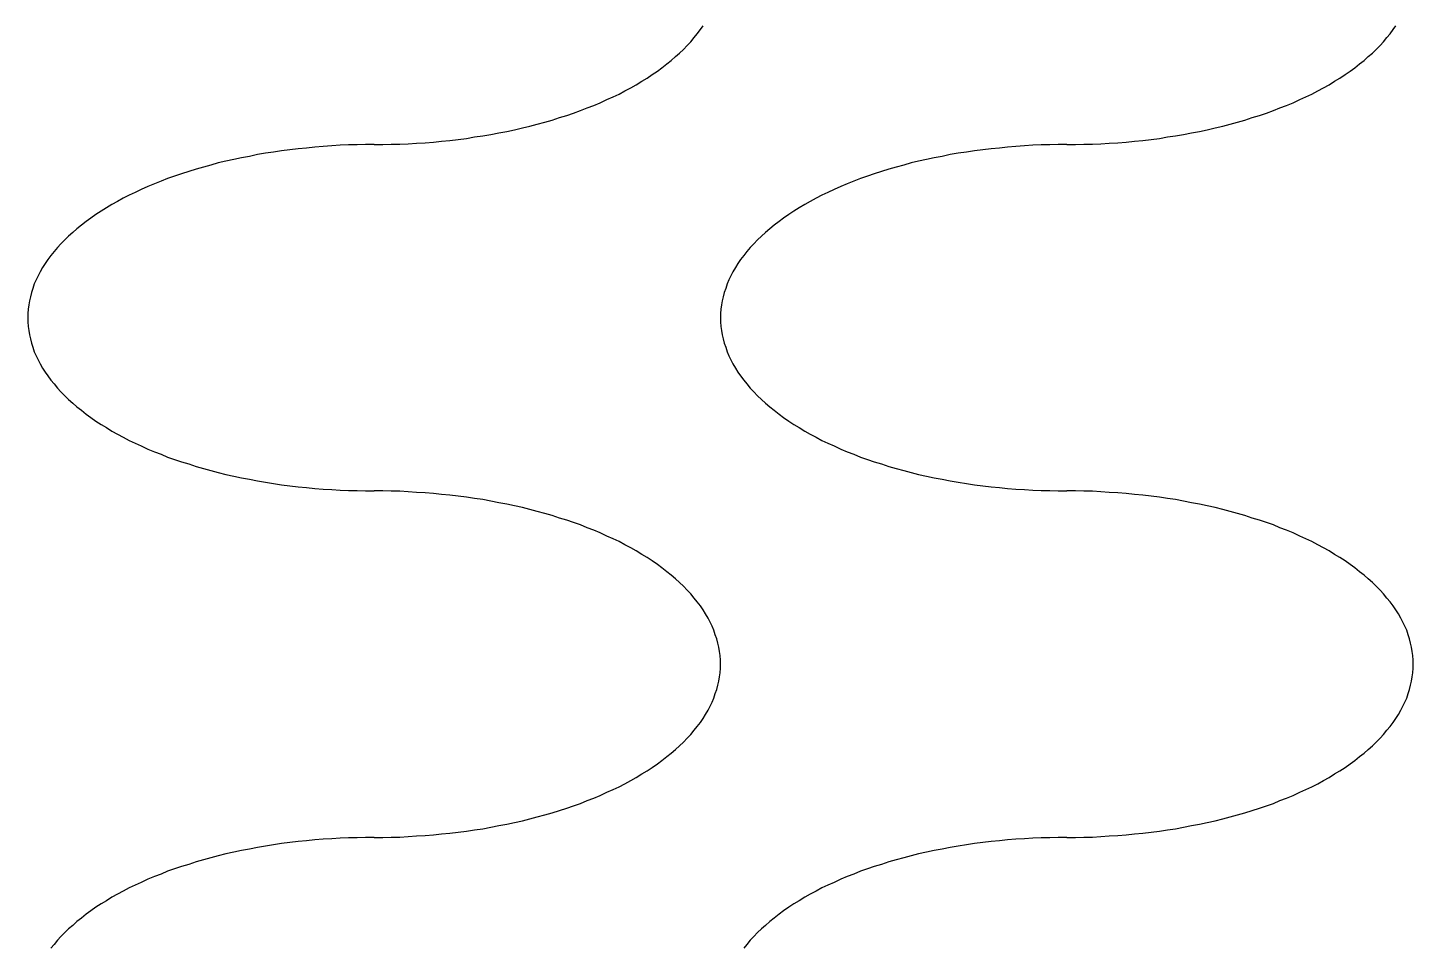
# Model space of a CAD drawing. Extents: x 0 to 40, y 0 to 70.
# Drawn here: x 29.6 to 30, y 56.5685 to 56.8337 of the extents above; entities that cross this region are included whole.
import ezdxf

# ---------------------------------------------------------------- set-up
doc = ezdxf.new("R2010")
doc.units = 0
doc.layers.add('AL_FOIL', color=2, linetype='CONTINUOUS')

msp = doc.modelspace()

# ---------------------------------------------------------------- linework, layer by layer
at = {"layer": 'AL_FOIL'}
for p, q in [((29.7924, 56.8309), (29.7933, 56.832)), ((29.7933, 56.832), (29.7942, 56.8332)), ((29.7942, 56.8332), (29.795, 56.8343)), ((29.9924, 56.8309), (29.9933, 56.832)), ((29.9933, 56.832), (29.9942, 56.8332)), ((29.9942, 56.8332), (29.995, 56.8343)), ((29.7893, 56.8275), (29.7904, 56.8286)), ((29.7904, 56.8286), (29.7914, 56.8297)), ((29.7914, 56.8297), (29.7924, 56.8309)), ((29.9893, 56.8275), (29.9904, 56.8286)), ((29.9904, 56.8286), (29.9914, 56.8297)), ((29.9914, 56.8297), (29.9924, 56.8309)), ((29.7845, 56.8233), (29.7858, 56.8243)), ((29.7858, 56.8243), (29.787, 56.8254)), ((29.787, 56.8254), (29.7882, 56.8264)), ((29.7882, 56.8264), (29.7893, 56.8275)), ((29.9845, 56.8233), (29.9858, 56.8243)), ((29.9858, 56.8243), (29.987, 56.8254)), ((29.987, 56.8254), (29.9882, 56.8264)), ((29.9882, 56.8264), (29.9893, 56.8275)), ((29.7788, 56.8192), (29.7803, 56.8202)), ((29.7803, 56.8202), (29.7818, 56.8212)), ((29.7818, 56.8212), (29.7831, 56.8222)), ((29.7831, 56.8222), (29.7845, 56.8233)), ((29.9788, 56.8192), (29.9803, 56.8202)), ((29.9803, 56.8202), (29.9818, 56.8212)), ((29.9818, 56.8212), (29.9831, 56.8222)), ((29.9831, 56.8222), (29.9845, 56.8233)), ((29.7724, 56.8155), (29.7741, 56.8164)), ((29.7741, 56.8164), (29.7757, 56.8173)), ((29.7757, 56.8173), (29.7773, 56.8183)), ((29.7773, 56.8183), (29.7788, 56.8192)), ((29.9724, 56.8155), (29.9741, 56.8164)), ((29.9741, 56.8164), (29.9757, 56.8173)), ((29.9757, 56.8173), (29.9773, 56.8183)), ((29.9773, 56.8183), (29.9788, 56.8192)), ((29.7634, 56.8113), (29.7653, 56.8121)), ((29.7653, 56.8121), (29.7672, 56.813)), ((29.7672, 56.813), (29.769, 56.8138)), ((29.769, 56.8138), (29.7707, 56.8146)), ((29.7707, 56.8146), (29.7724, 56.8155)), ((29.9634, 56.8113), (29.9653, 56.8121)), ((29.9653, 56.8121), (29.9672, 56.813)), ((29.9672, 56.813), (29.969, 56.8138)), ((29.969, 56.8138), (29.9707, 56.8146)), ((29.9707, 56.8146), (29.9724, 56.8155)), ((29.7535, 56.8078), (29.7556, 56.8084)), ((29.7556, 56.8084), (29.7576, 56.8091)), ((29.7576, 56.8091), (29.7596, 56.8098)), ((29.7596, 56.8098), (29.7615, 56.8106)), ((29.7615, 56.8106), (29.7634, 56.8113)), ((29.9535, 56.8078), (29.9556, 56.8084)), ((29.9556, 56.8084), (29.9576, 56.8091)), ((29.9576, 56.8091), (29.9596, 56.8098)), ((29.9596, 56.8098), (29.9615, 56.8106)), ((29.9615, 56.8106), (29.9634, 56.8113)), ((29.7383, 56.8038), (29.7405, 56.8043)), ((29.7405, 56.8043), (29.7428, 56.8048)), ((29.7428, 56.8048), (29.745, 56.8053)), ((29.745, 56.8053), (29.7471, 56.8059)), ((29.7471, 56.8059), (29.7493, 56.8065)), ((29.7493, 56.8065), (29.7514, 56.8071)), ((29.7514, 56.8071), (29.7535, 56.8078)), ((29.9383, 56.8038), (29.9405, 56.8043)), ((29.9405, 56.8043), (29.9428, 56.8048)), ((29.9428, 56.8048), (29.945, 56.8053)), ((29.945, 56.8053), (29.9471, 56.8059)), ((29.9471, 56.8059), (29.9493, 56.8065)), ((29.9493, 56.8065), (29.9514, 56.8071)), ((29.9514, 56.8071), (29.9535, 56.8078)), ((29.6975, 56.8), (29.6951, 56.7999)), ((29.7, 56.8), (29.6975, 56.8)), ((29.7, 56.8), (29.7025, 56.8)), ((29.7025, 56.8), (29.7049, 56.8001)), ((29.7049, 56.8001), (29.7074, 56.8001)), ((29.7074, 56.8001), (29.7098, 56.8002)), ((29.7098, 56.8002), (29.7122, 56.8004)), ((29.7122, 56.8004), (29.7147, 56.8005)), ((29.7147, 56.8005), (29.7171, 56.8007)), ((29.7171, 56.8007), (29.7195, 56.801)), ((29.7195, 56.801), (29.7219, 56.8012)), ((29.7219, 56.8012), (29.7243, 56.8015)), ((29.7243, 56.8015), (29.7267, 56.8018)), ((29.7267, 56.8018), (29.729, 56.8022)), ((29.729, 56.8022), (29.7314, 56.8025)), ((29.7314, 56.8025), (29.7337, 56.8029)), ((29.7337, 56.8029), (29.736, 56.8034)), ((29.736, 56.8034), (29.7383, 56.8038)), ((29.8975, 56.8), (29.8951, 56.7999)), ((29.9, 56.8), (29.8975, 56.8)), ((29.9, 56.8), (29.9025, 56.8)), ((29.9025, 56.8), (29.9049, 56.8001)), ((29.9049, 56.8001), (29.9074, 56.8001)), ((29.9074, 56.8001), (29.9098, 56.8002)), ((29.9098, 56.8002), (29.9122, 56.8004)), ((29.9122, 56.8004), (29.9147, 56.8005)), ((29.9147, 56.8005), (29.9171, 56.8007)), ((29.9171, 56.8007), (29.9195, 56.801)), ((29.9195, 56.801), (29.9219, 56.8012)), ((29.9219, 56.8012), (29.9243, 56.8015)), ((29.9243, 56.8015), (29.9267, 56.8018)), ((29.9267, 56.8018), (29.929, 56.8022)), ((29.929, 56.8022), (29.9314, 56.8025)), ((29.9314, 56.8025), (29.9337, 56.8029)), ((29.9337, 56.8029), (29.936, 56.8034)), ((29.936, 56.8034), (29.9383, 56.8038)), ((29.6617, 56.7962), (29.6595, 56.7957)), ((29.664, 56.7966), (29.6617, 56.7962)), ((29.6663, 56.7971), (29.664, 56.7966)), ((29.6686, 56.7975), (29.6663, 56.7971)), ((29.671, 56.7978), (29.6686, 56.7975)), ((29.6733, 56.7982), (29.671, 56.7978)), ((29.6757, 56.7985), (29.6733, 56.7982)), ((29.6781, 56.7988), (29.6757, 56.7985)), ((29.6805, 56.799), (29.6781, 56.7988)), ((29.6829, 56.7993), (29.6805, 56.799)), ((29.6853, 56.7995), (29.6829, 56.7993)), ((29.6878, 56.7996), (29.6853, 56.7995)), ((29.6902, 56.7998), (29.6878, 56.7996)), ((29.6926, 56.7999), (29.6902, 56.7998)), ((29.6951, 56.7999), (29.6926, 56.7999)), ((29.8617, 56.7962), (29.8595, 56.7957)), ((29.864, 56.7966), (29.8617, 56.7962)), ((29.8663, 56.7971), (29.864, 56.7966)), ((29.8686, 56.7975), (29.8663, 56.7971)), ((29.871, 56.7978), (29.8686, 56.7975)), ((29.8733, 56.7982), (29.871, 56.7978)), ((29.8757, 56.7985), (29.8733, 56.7982)), ((29.8781, 56.7988), (29.8757, 56.7985)), ((29.8805, 56.799), (29.8781, 56.7988)), ((29.8829, 56.7993), (29.8805, 56.799)), ((29.8853, 56.7995), (29.8829, 56.7993)), ((29.8878, 56.7996), (29.8853, 56.7995)), ((29.8902, 56.7998), (29.8878, 56.7996)), ((29.8926, 56.7999), (29.8902, 56.7998)), ((29.8951, 56.7999), (29.8926, 56.7999)), ((29.6465, 56.7922), (29.6444, 56.7916)), ((29.6486, 56.7929), (29.6465, 56.7922)), ((29.6507, 56.7935), (29.6486, 56.7929)), ((29.6529, 56.7941), (29.6507, 56.7935)), ((29.655, 56.7947), (29.6529, 56.7941)), ((29.6572, 56.7952), (29.655, 56.7947)), ((29.6595, 56.7957), (29.6572, 56.7952)), ((29.8465, 56.7922), (29.8444, 56.7916)), ((29.8486, 56.7929), (29.8465, 56.7922)), ((29.8507, 56.7935), (29.8486, 56.7929)), ((29.8529, 56.7941), (29.8507, 56.7935)), ((29.855, 56.7947), (29.8529, 56.7941)), ((29.8572, 56.7952), (29.855, 56.7947)), ((29.8595, 56.7957), (29.8572, 56.7952)), ((29.6366, 56.7887), (29.6347, 56.7879)), ((29.6385, 56.7894), (29.6366, 56.7887)), ((29.6404, 56.7902), (29.6385, 56.7894)), ((29.6424, 56.7909), (29.6404, 56.7902)), ((29.6444, 56.7916), (29.6424, 56.7909)), ((29.8366, 56.7887), (29.8347, 56.7879)), ((29.8385, 56.7894), (29.8366, 56.7887)), ((29.8404, 56.7902), (29.8385, 56.7894)), ((29.8424, 56.7909), (29.8404, 56.7902)), ((29.8444, 56.7916), (29.8424, 56.7909)), ((29.6276, 56.7845), (29.6259, 56.7836)), ((29.6293, 56.7854), (29.6276, 56.7845)), ((29.631, 56.7862), (29.6293, 56.7854)), ((29.6328, 56.787), (29.631, 56.7862)), ((29.6347, 56.7879), (29.6328, 56.787)), ((29.8276, 56.7845), (29.8259, 56.7836)), ((29.8293, 56.7854), (29.8276, 56.7845)), ((29.831, 56.7862), (29.8293, 56.7854)), ((29.8328, 56.787), (29.831, 56.7862)), ((29.8347, 56.7879), (29.8328, 56.787)), ((29.6212, 56.7808), (29.6197, 56.7798)), ((29.6227, 56.7817), (29.6212, 56.7808)), ((29.6243, 56.7827), (29.6227, 56.7817)), ((29.6259, 56.7836), (29.6243, 56.7827)), ((29.8212, 56.7808), (29.8197, 56.7798)), ((29.8227, 56.7817), (29.8212, 56.7808)), ((29.8243, 56.7827), (29.8227, 56.7817)), ((29.8259, 56.7836), (29.8243, 56.7827)), ((29.6155, 56.7767), (29.6142, 56.7757)), ((29.6169, 56.7778), (29.6155, 56.7767)), ((29.6182, 56.7788), (29.6169, 56.7778)), ((29.6197, 56.7798), (29.6182, 56.7788)), ((29.8155, 56.7767), (29.8142, 56.7757)), ((29.8169, 56.7778), (29.8155, 56.7767)), ((29.8182, 56.7788), (29.8169, 56.7778)), ((29.8197, 56.7798), (29.8182, 56.7788)), ((29.6107, 56.7725), (29.6096, 56.7714)), ((29.6118, 56.7736), (29.6107, 56.7725)), ((29.613, 56.7746), (29.6118, 56.7736)), ((29.6142, 56.7757), (29.613, 56.7746)), ((29.8107, 56.7725), (29.8096, 56.7714)), ((29.8118, 56.7736), (29.8107, 56.7725)), ((29.813, 56.7746), (29.8118, 56.7736)), ((29.8142, 56.7757), (29.813, 56.7746)), ((29.6067, 56.768), (29.6058, 56.7668)), ((29.6076, 56.7691), (29.6067, 56.768)), ((29.6086, 56.7703), (29.6076, 56.7691)), ((29.6096, 56.7714), (29.6086, 56.7703)), ((29.8067, 56.768), (29.8058, 56.7668)), ((29.8076, 56.7691), (29.8067, 56.768)), ((29.8086, 56.7703), (29.8076, 56.7691)), ((29.8096, 56.7714), (29.8086, 56.7703)), ((29.6043, 56.7645), (29.6036, 56.7633)), ((29.605, 56.7657), (29.6043, 56.7645)), ((29.6058, 56.7668), (29.605, 56.7657)), ((29.8043, 56.7645), (29.8036, 56.7633)), ((29.805, 56.7657), (29.8043, 56.7645)), ((29.8058, 56.7668), (29.805, 56.7657)), ((29.6024, 56.761), (29.6019, 56.7598)), ((29.603, 56.7621), (29.6024, 56.761)), ((29.6036, 56.7633), (29.603, 56.7621)), ((29.8024, 56.761), (29.8019, 56.7598)), ((29.803, 56.7621), (29.8024, 56.761)), ((29.8036, 56.7633), (29.803, 56.7621)), ((29.6008, 56.7561), (29.6005, 56.7549)), ((29.6011, 56.7573), (29.6008, 56.7561)), ((29.6015, 56.7585), (29.6011, 56.7573)), ((29.6019, 56.7598), (29.6015, 56.7585)), ((29.8008, 56.7561), (29.8005, 56.7549)), ((29.8011, 56.7573), (29.8008, 56.7561)), ((29.8015, 56.7585), (29.8011, 56.7573)), ((29.8019, 56.7598), (29.8015, 56.7585)), ((29.6001, 56.7525), (29.6, 56.7512)), ((29.6003, 56.7537), (29.6001, 56.7525)), ((29.6005, 56.7549), (29.6003, 56.7537)), ((29.8001, 56.7525), (29.8, 56.7512)), ((29.8003, 56.7537), (29.8001, 56.7525)), ((29.8005, 56.7549), (29.8003, 56.7537)), ((29.6, 56.7512), (29.6, 56.75)), ((29.6, 56.75), (29.6, 56.7488)), ((29.6, 56.7488), (29.6001, 56.7475)), ((29.8, 56.7512), (29.8, 56.75)), ((29.8, 56.75), (29.8, 56.7488)), ((29.8, 56.7488), (29.8001, 56.7475)), ((29.6001, 56.7475), (29.6003, 56.7463)), ((29.6003, 56.7463), (29.6005, 56.7451)), ((29.6005, 56.7451), (29.6008, 56.7439)), ((29.8001, 56.7475), (29.8003, 56.7463)), ((29.8003, 56.7463), (29.8005, 56.7451)), ((29.8005, 56.7451), (29.8008, 56.7439)), ((29.6008, 56.7439), (29.6011, 56.7427)), ((29.6011, 56.7427), (29.6015, 56.7415)), ((29.6015, 56.7415), (29.6019, 56.7402)), ((29.6019, 56.7402), (29.6024, 56.739)), ((29.8008, 56.7439), (29.8011, 56.7427)), ((29.8011, 56.7427), (29.8015, 56.7415)), ((29.8015, 56.7415), (29.8019, 56.7402)), ((29.8019, 56.7402), (29.8024, 56.739)), ((29.6024, 56.739), (29.603, 56.7379)), ((29.603, 56.7379), (29.6036, 56.7367)), ((29.6036, 56.7367), (29.6043, 56.7355)), ((29.8024, 56.739), (29.803, 56.7379)), ((29.803, 56.7379), (29.8036, 56.7367)), ((29.8036, 56.7367), (29.8043, 56.7355)), ((29.6043, 56.7355), (29.605, 56.7343)), ((29.605, 56.7343), (29.6058, 56.7332)), ((29.6058, 56.7332), (29.6067, 56.732)), ((29.6067, 56.732), (29.6076, 56.7309)), ((29.8043, 56.7355), (29.805, 56.7343)), ((29.805, 56.7343), (29.8058, 56.7332)), ((29.8058, 56.7332), (29.8067, 56.732)), ((29.8067, 56.732), (29.8076, 56.7309)), ((29.6076, 56.7309), (29.6086, 56.7297)), ((29.6086, 56.7297), (29.6096, 56.7286)), ((29.6096, 56.7286), (29.6107, 56.7275)), ((29.8076, 56.7309), (29.8086, 56.7297)), ((29.8086, 56.7297), (29.8096, 56.7286)), ((29.8096, 56.7286), (29.8107, 56.7275)), ((29.6107, 56.7275), (29.6118, 56.7264)), ((29.6118, 56.7264), (29.613, 56.7254)), ((29.613, 56.7254), (29.6142, 56.7243)), ((29.6142, 56.7243), (29.6155, 56.7233)), ((29.8107, 56.7275), (29.8118, 56.7264)), ((29.8118, 56.7264), (29.813, 56.7254)), ((29.813, 56.7254), (29.8142, 56.7243)), ((29.8142, 56.7243), (29.8155, 56.7233)), ((29.6155, 56.7233), (29.6169, 56.7222)), ((29.6169, 56.7222), (29.6182, 56.7212)), ((29.6182, 56.7212), (29.6197, 56.7202)), ((29.6197, 56.7202), (29.6212, 56.7192)), ((29.8155, 56.7233), (29.8169, 56.7222)), ((29.8169, 56.7222), (29.8182, 56.7212)), ((29.8182, 56.7212), (29.8197, 56.7202)), ((29.8197, 56.7202), (29.8212, 56.7192)), ((29.6212, 56.7192), (29.6227, 56.7183)), ((29.6227, 56.7183), (29.6243, 56.7173)), ((29.6243, 56.7173), (29.6259, 56.7164)), ((29.6259, 56.7164), (29.6276, 56.7155)), ((29.8212, 56.7192), (29.8227, 56.7183)), ((29.8227, 56.7183), (29.8243, 56.7173)), ((29.8243, 56.7173), (29.8259, 56.7164)), ((29.8259, 56.7164), (29.8276, 56.7155)), ((29.6276, 56.7155), (29.6293, 56.7146)), ((29.6293, 56.7146), (29.631, 56.7138)), ((29.631, 56.7138), (29.6328, 56.713)), ((29.6328, 56.713), (29.6347, 56.7121)), ((29.6347, 56.7121), (29.6366, 56.7113)), ((29.8276, 56.7155), (29.8293, 56.7146)), ((29.8293, 56.7146), (29.831, 56.7138)), ((29.831, 56.7138), (29.8328, 56.713)), ((29.8328, 56.713), (29.8347, 56.7121)), ((29.8347, 56.7121), (29.8366, 56.7113)), ((29.6366, 56.7113), (29.6385, 56.7106)), ((29.6385, 56.7106), (29.6404, 56.7098)), ((29.6404, 56.7098), (29.6424, 56.7091)), ((29.6424, 56.7091), (29.6444, 56.7084)), ((29.6444, 56.7084), (29.6465, 56.7078)), ((29.8366, 56.7113), (29.8385, 56.7106)), ((29.8385, 56.7106), (29.8404, 56.7098)), ((29.8404, 56.7098), (29.8424, 56.7091)), ((29.8424, 56.7091), (29.8444, 56.7084)), ((29.8444, 56.7084), (29.8465, 56.7078)), ((29.6465, 56.7078), (29.6486, 56.7071)), ((29.6486, 56.7071), (29.6507, 56.7065)), ((29.6507, 56.7065), (29.6529, 56.7059)), ((29.6529, 56.7059), (29.655, 56.7053)), ((29.655, 56.7053), (29.6572, 56.7048)), ((29.6572, 56.7048), (29.6595, 56.7043)), ((29.6595, 56.7043), (29.6617, 56.7038)), ((29.8465, 56.7078), (29.8486, 56.7071)), ((29.8486, 56.7071), (29.8507, 56.7065)), ((29.8507, 56.7065), (29.8529, 56.7059)), ((29.8529, 56.7059), (29.855, 56.7053)), ((29.855, 56.7053), (29.8572, 56.7048)), ((29.8572, 56.7048), (29.8595, 56.7043)), ((29.8595, 56.7043), (29.8617, 56.7038)), ((29.6617, 56.7038), (29.664, 56.7034)), ((29.664, 56.7034), (29.6663, 56.7029)), ((29.6663, 56.7029), (29.6686, 56.7025)), ((29.6686, 56.7025), (29.671, 56.7022)), ((29.671, 56.7022), (29.6733, 56.7018)), ((29.6733, 56.7018), (29.6757, 56.7015)), ((29.6757, 56.7015), (29.6781, 56.7012)), ((29.6781, 56.7012), (29.6805, 56.701)), ((29.6805, 56.701), (29.6829, 56.7007)), ((29.6829, 56.7007), (29.6853, 56.7005)), ((29.6853, 56.7005), (29.6878, 56.7004)), ((29.6878, 56.7004), (29.6902, 56.7002)), ((29.6902, 56.7002), (29.6926, 56.7001)), ((29.6926, 56.7001), (29.6951, 56.7001)), ((29.6951, 56.7001), (29.6975, 56.7)), ((29.6975, 56.7), (29.7, 56.7)), ((29.7025, 56.7), (29.7, 56.7)), ((29.7049, 56.6999), (29.7025, 56.7)), ((29.8617, 56.7038), (29.864, 56.7034)), ((29.864, 56.7034), (29.8663, 56.7029)), ((29.8663, 56.7029), (29.8686, 56.7025)), ((29.8686, 56.7025), (29.871, 56.7022)), ((29.871, 56.7022), (29.8733, 56.7018)), ((29.8733, 56.7018), (29.8757, 56.7015)), ((29.8757, 56.7015), (29.8781, 56.7012)), ((29.8781, 56.7012), (29.8805, 56.701)), ((29.8805, 56.701), (29.8829, 56.7007)), ((29.8829, 56.7007), (29.8853, 56.7005)), ((29.8853, 56.7005), (29.8878, 56.7004)), ((29.8878, 56.7004), (29.8902, 56.7002)), ((29.8902, 56.7002), (29.8926, 56.7001)), ((29.8926, 56.7001), (29.8951, 56.7001)), ((29.8951, 56.7001), (29.8975, 56.7)), ((29.8975, 56.7), (29.9, 56.7)), ((29.9025, 56.7), (29.9, 56.7)), ((29.9049, 56.6999), (29.9025, 56.7)), ((29.7074, 56.6999), (29.7049, 56.6999)), ((29.7098, 56.6998), (29.7074, 56.6999)), ((29.7122, 56.6996), (29.7098, 56.6998)), ((29.7147, 56.6995), (29.7122, 56.6996)), ((29.7171, 56.6993), (29.7147, 56.6995)), ((29.7195, 56.699), (29.7171, 56.6993)), ((29.7219, 56.6988), (29.7195, 56.699)), ((29.7243, 56.6985), (29.7219, 56.6988)), ((29.7267, 56.6982), (29.7243, 56.6985)), ((29.729, 56.6978), (29.7267, 56.6982)), ((29.7314, 56.6975), (29.729, 56.6978)), ((29.7337, 56.6971), (29.7314, 56.6975)), ((29.736, 56.6966), (29.7337, 56.6971)), ((29.7383, 56.6962), (29.736, 56.6966)), ((29.7405, 56.6957), (29.7383, 56.6962)), ((29.9074, 56.6999), (29.9049, 56.6999)), ((29.9098, 56.6998), (29.9074, 56.6999)), ((29.9122, 56.6996), (29.9098, 56.6998)), ((29.9147, 56.6995), (29.9122, 56.6996)), ((29.9171, 56.6993), (29.9147, 56.6995)), ((29.9195, 56.699), (29.9171, 56.6993)), ((29.9219, 56.6988), (29.9195, 56.699)), ((29.9243, 56.6985), (29.9219, 56.6988)), ((29.9267, 56.6982), (29.9243, 56.6985)), ((29.929, 56.6978), (29.9267, 56.6982)), ((29.9314, 56.6975), (29.929, 56.6978)), ((29.9337, 56.6971), (29.9314, 56.6975)), ((29.936, 56.6966), (29.9337, 56.6971)), ((29.9383, 56.6962), (29.936, 56.6966)), ((29.9405, 56.6957), (29.9383, 56.6962)), ((29.7428, 56.6952), (29.7405, 56.6957)), ((29.745, 56.6947), (29.7428, 56.6952)), ((29.7471, 56.6941), (29.745, 56.6947)), ((29.7493, 56.6935), (29.7471, 56.6941)), ((29.7514, 56.6929), (29.7493, 56.6935)), ((29.7535, 56.6922), (29.7514, 56.6929)), ((29.7556, 56.6916), (29.7535, 56.6922)), ((29.9428, 56.6952), (29.9405, 56.6957)), ((29.945, 56.6947), (29.9428, 56.6952)), ((29.9471, 56.6941), (29.945, 56.6947)), ((29.9493, 56.6935), (29.9471, 56.6941)), ((29.9514, 56.6929), (29.9493, 56.6935)), ((29.9535, 56.6922), (29.9514, 56.6929)), ((29.9556, 56.6916), (29.9535, 56.6922)), ((29.7576, 56.6909), (29.7556, 56.6916)), ((29.7596, 56.6902), (29.7576, 56.6909)), ((29.7615, 56.6894), (29.7596, 56.6902)), ((29.7634, 56.6887), (29.7615, 56.6894)), ((29.7653, 56.6879), (29.7634, 56.6887)), ((29.9576, 56.6909), (29.9556, 56.6916)), ((29.9596, 56.6902), (29.9576, 56.6909)), ((29.9615, 56.6894), (29.9596, 56.6902)), ((29.9634, 56.6887), (29.9615, 56.6894)), ((29.9653, 56.6879), (29.9634, 56.6887)), ((29.7672, 56.687), (29.7653, 56.6879)), ((29.769, 56.6862), (29.7672, 56.687)), ((29.7707, 56.6854), (29.769, 56.6862)), ((29.7724, 56.6845), (29.7707, 56.6854)), ((29.7741, 56.6836), (29.7724, 56.6845)), ((29.9672, 56.687), (29.9653, 56.6879)), ((29.969, 56.6862), (29.9672, 56.687)), ((29.9707, 56.6854), (29.969, 56.6862)), ((29.9724, 56.6845), (29.9707, 56.6854)), ((29.9741, 56.6836), (29.9724, 56.6845)), ((29.7757, 56.6827), (29.7741, 56.6836)), ((29.7773, 56.6817), (29.7757, 56.6827)), ((29.7788, 56.6808), (29.7773, 56.6817)), ((29.7803, 56.6798), (29.7788, 56.6808)), ((29.9757, 56.6827), (29.9741, 56.6836)), ((29.9773, 56.6817), (29.9757, 56.6827)), ((29.9788, 56.6808), (29.9773, 56.6817)), ((29.9803, 56.6798), (29.9788, 56.6808)), ((29.7818, 56.6788), (29.7803, 56.6798)), ((29.7831, 56.6778), (29.7818, 56.6788)), ((29.7845, 56.6767), (29.7831, 56.6778)), ((29.7858, 56.6757), (29.7845, 56.6767)), ((29.9818, 56.6788), (29.9803, 56.6798)), ((29.9831, 56.6778), (29.9818, 56.6788)), ((29.9845, 56.6767), (29.9831, 56.6778)), ((29.9858, 56.6757), (29.9845, 56.6767)), ((29.787, 56.6746), (29.7858, 56.6757)), ((29.7882, 56.6736), (29.787, 56.6746)), ((29.7893, 56.6725), (29.7882, 56.6736)), ((29.7904, 56.6714), (29.7893, 56.6725)), ((29.987, 56.6746), (29.9858, 56.6757)), ((29.9882, 56.6736), (29.987, 56.6746)), ((29.9893, 56.6725), (29.9882, 56.6736)), ((29.9904, 56.6714), (29.9893, 56.6725)), ((29.7914, 56.6703), (29.7904, 56.6714)), ((29.7924, 56.6691), (29.7914, 56.6703)), ((29.7933, 56.668), (29.7924, 56.6691)), ((29.7942, 56.6668), (29.7933, 56.668)), ((29.9914, 56.6703), (29.9904, 56.6714)), ((29.9924, 56.6691), (29.9914, 56.6703)), ((29.9933, 56.668), (29.9924, 56.6691)), ((29.9942, 56.6668), (29.9933, 56.668)), ((29.795, 56.6657), (29.7942, 56.6668)), ((29.7957, 56.6645), (29.795, 56.6657)), ((29.7964, 56.6633), (29.7957, 56.6645)), ((29.995, 56.6657), (29.9942, 56.6668)), ((29.9957, 56.6645), (29.995, 56.6657)), ((29.9964, 56.6633), (29.9957, 56.6645)), ((29.797, 56.6621), (29.7964, 56.6633)), ((29.7976, 56.661), (29.797, 56.6621)), ((29.7981, 56.6598), (29.7976, 56.661)), ((29.997, 56.6621), (29.9964, 56.6633)), ((29.9976, 56.661), (29.997, 56.6621)), ((29.9981, 56.6598), (29.9976, 56.661)), ((29.7985, 56.6585), (29.7981, 56.6598)), ((29.7989, 56.6573), (29.7985, 56.6585)), ((29.7992, 56.6561), (29.7989, 56.6573)), ((29.7995, 56.6549), (29.7992, 56.6561)), ((29.9985, 56.6585), (29.9981, 56.6598)), ((29.9989, 56.6573), (29.9985, 56.6585)), ((29.9992, 56.6561), (29.9989, 56.6573)), ((29.9995, 56.6549), (29.9992, 56.6561)), ((29.7997, 56.6537), (29.7995, 56.6549)), ((29.7999, 56.6525), (29.7997, 56.6537)), ((29.8, 56.6512), (29.7999, 56.6525)), ((29.9997, 56.6537), (29.9995, 56.6549)), ((29.9999, 56.6525), (29.9997, 56.6537)), ((30, 56.6512), (29.9999, 56.6525)), ((29.7999, 56.6475), (29.8, 56.6488)), ((29.8, 56.65), (29.8, 56.6512)), ((29.8, 56.6488), (29.8, 56.65)), ((29.9999, 56.6475), (30, 56.6488)), ((30, 56.65), (30, 56.6512)), ((30, 56.6488), (30, 56.65)), ((29.7992, 56.6439), (29.7995, 56.6451)), ((29.7995, 56.6451), (29.7997, 56.6463)), ((29.7997, 56.6463), (29.7999, 56.6475)), ((29.9992, 56.6439), (29.9995, 56.6451)), ((29.9995, 56.6451), (29.9997, 56.6463)), ((29.9997, 56.6463), (29.9999, 56.6475)), ((29.7976, 56.639), (29.7981, 56.6402)), ((29.7981, 56.6402), (29.7985, 56.6415)), ((29.7985, 56.6415), (29.7989, 56.6427)), ((29.7989, 56.6427), (29.7992, 56.6439)), ((29.9976, 56.639), (29.9981, 56.6402)), ((29.9981, 56.6402), (29.9985, 56.6415)), ((29.9985, 56.6415), (29.9989, 56.6427)), ((29.9989, 56.6427), (29.9992, 56.6439)), ((29.7957, 56.6355), (29.7964, 56.6367)), ((29.7964, 56.6367), (29.797, 56.6379)), ((29.797, 56.6379), (29.7976, 56.639)), ((29.9957, 56.6355), (29.9964, 56.6367)), ((29.9964, 56.6367), (29.997, 56.6379)), ((29.997, 56.6379), (29.9976, 56.639)), ((29.7924, 56.6309), (29.7933, 56.632)), ((29.7933, 56.632), (29.7942, 56.6332)), ((29.7942, 56.6332), (29.795, 56.6343)), ((29.795, 56.6343), (29.7957, 56.6355)), ((29.9924, 56.6309), (29.9933, 56.632)), ((29.9933, 56.632), (29.9942, 56.6332)), ((29.9942, 56.6332), (29.995, 56.6343)), ((29.995, 56.6343), (29.9957, 56.6355)), ((29.7893, 56.6275), (29.7904, 56.6286)), ((29.7904, 56.6286), (29.7914, 56.6297)), ((29.7914, 56.6297), (29.7924, 56.6309)), ((29.9893, 56.6275), (29.9904, 56.6286)), ((29.9904, 56.6286), (29.9914, 56.6297)), ((29.9914, 56.6297), (29.9924, 56.6309)), ((29.7845, 56.6233), (29.7858, 56.6243)), ((29.7858, 56.6243), (29.787, 56.6254)), ((29.787, 56.6254), (29.7882, 56.6264)), ((29.7882, 56.6264), (29.7893, 56.6275)), ((29.9845, 56.6233), (29.9858, 56.6243)), ((29.9858, 56.6243), (29.987, 56.6254)), ((29.987, 56.6254), (29.9882, 56.6264)), ((29.9882, 56.6264), (29.9893, 56.6275)), ((29.7788, 56.6192), (29.7803, 56.6202)), ((29.7803, 56.6202), (29.7818, 56.6212)), ((29.7818, 56.6212), (29.7831, 56.6222)), ((29.7831, 56.6222), (29.7845, 56.6233)), ((29.9788, 56.6192), (29.9803, 56.6202)), ((29.9803, 56.6202), (29.9818, 56.6212)), ((29.9818, 56.6212), (29.9831, 56.6222)), ((29.9831, 56.6222), (29.9845, 56.6233)), ((29.7724, 56.6155), (29.7741, 56.6164)), ((29.7741, 56.6164), (29.7757, 56.6173)), ((29.7757, 56.6173), (29.7773, 56.6183)), ((29.7773, 56.6183), (29.7788, 56.6192)), ((29.9724, 56.6155), (29.9741, 56.6164)), ((29.9741, 56.6164), (29.9757, 56.6173)), ((29.9757, 56.6173), (29.9773, 56.6183)), ((29.9773, 56.6183), (29.9788, 56.6192)), ((29.7634, 56.6113), (29.7653, 56.6121)), ((29.7653, 56.6121), (29.7672, 56.613)), ((29.7672, 56.613), (29.769, 56.6138)), ((29.769, 56.6138), (29.7707, 56.6146)), ((29.7707, 56.6146), (29.7724, 56.6155)), ((29.9634, 56.6113), (29.9653, 56.6121)), ((29.9653, 56.6121), (29.9672, 56.613)), ((29.9672, 56.613), (29.969, 56.6138)), ((29.969, 56.6138), (29.9707, 56.6146)), ((29.9707, 56.6146), (29.9724, 56.6155)), ((29.7535, 56.6078), (29.7556, 56.6084)), ((29.7556, 56.6084), (29.7576, 56.6091)), ((29.7576, 56.6091), (29.7596, 56.6098)), ((29.7596, 56.6098), (29.7615, 56.6106)), ((29.7615, 56.6106), (29.7634, 56.6113)), ((29.9535, 56.6078), (29.9556, 56.6084)), ((29.9556, 56.6084), (29.9576, 56.6091)), ((29.9576, 56.6091), (29.9596, 56.6098)), ((29.9596, 56.6098), (29.9615, 56.6106)), ((29.9615, 56.6106), (29.9634, 56.6113)), ((29.7383, 56.6038), (29.7405, 56.6043)), ((29.7405, 56.6043), (29.7428, 56.6048)), ((29.7428, 56.6048), (29.745, 56.6053)), ((29.745, 56.6053), (29.7471, 56.6059)), ((29.7471, 56.6059), (29.7493, 56.6065)), ((29.7493, 56.6065), (29.7514, 56.6071)), ((29.7514, 56.6071), (29.7535, 56.6078)), ((29.9383, 56.6038), (29.9405, 56.6043)), ((29.9405, 56.6043), (29.9428, 56.6048)), ((29.9428, 56.6048), (29.945, 56.6053)), ((29.945, 56.6053), (29.9471, 56.6059)), ((29.9471, 56.6059), (29.9493, 56.6065)), ((29.9493, 56.6065), (29.9514, 56.6071)), ((29.9514, 56.6071), (29.9535, 56.6078)), ((29.6975, 56.6), (29.6951, 56.5999)), ((29.7, 56.6), (29.6975, 56.6)), ((29.7, 56.6), (29.7025, 56.6)), ((29.7025, 56.6), (29.7049, 56.6001)), ((29.7049, 56.6001), (29.7074, 56.6001)), ((29.7074, 56.6001), (29.7098, 56.6002)), ((29.7098, 56.6002), (29.7122, 56.6004)), ((29.7122, 56.6004), (29.7147, 56.6005)), ((29.7147, 56.6005), (29.7171, 56.6007)), ((29.7171, 56.6007), (29.7195, 56.601)), ((29.7195, 56.601), (29.7219, 56.6012)), ((29.7219, 56.6012), (29.7243, 56.6015)), ((29.7243, 56.6015), (29.7267, 56.6018)), ((29.7267, 56.6018), (29.729, 56.6022)), ((29.729, 56.6022), (29.7314, 56.6025)), ((29.7314, 56.6025), (29.7337, 56.6029)), ((29.7337, 56.6029), (29.736, 56.6034)), ((29.736, 56.6034), (29.7383, 56.6038)), ((29.8975, 56.6), (29.8951, 56.5999)), ((29.9, 56.6), (29.8975, 56.6)), ((29.9, 56.6), (29.9025, 56.6)), ((29.9025, 56.6), (29.9049, 56.6001)), ((29.9049, 56.6001), (29.9074, 56.6001)), ((29.9074, 56.6001), (29.9098, 56.6002)), ((29.9098, 56.6002), (29.9122, 56.6004)), ((29.9122, 56.6004), (29.9147, 56.6005)), ((29.9147, 56.6005), (29.9171, 56.6007)), ((29.9171, 56.6007), (29.9195, 56.601)), ((29.9195, 56.601), (29.9219, 56.6012)), ((29.9219, 56.6012), (29.9243, 56.6015)), ((29.9243, 56.6015), (29.9267, 56.6018)), ((29.9267, 56.6018), (29.929, 56.6022)), ((29.929, 56.6022), (29.9314, 56.6025)), ((29.9314, 56.6025), (29.9337, 56.6029)), ((29.9337, 56.6029), (29.936, 56.6034)), ((29.936, 56.6034), (29.9383, 56.6038)), ((29.6617, 56.5962), (29.6595, 56.5957)), ((29.664, 56.5966), (29.6617, 56.5962)), ((29.6663, 56.5971), (29.664, 56.5966)), ((29.6686, 56.5975), (29.6663, 56.5971)), ((29.671, 56.5978), (29.6686, 56.5975)), ((29.6733, 56.5982), (29.671, 56.5978)), ((29.6757, 56.5985), (29.6733, 56.5982)), ((29.6781, 56.5988), (29.6757, 56.5985)), ((29.6805, 56.599), (29.6781, 56.5988)), ((29.6829, 56.5993), (29.6805, 56.599)), ((29.6853, 56.5995), (29.6829, 56.5993)), ((29.6878, 56.5996), (29.6853, 56.5995)), ((29.6902, 56.5998), (29.6878, 56.5996)), ((29.6926, 56.5999), (29.6902, 56.5998)), ((29.6951, 56.5999), (29.6926, 56.5999)), ((29.8617, 56.5962), (29.8595, 56.5957)), ((29.864, 56.5966), (29.8617, 56.5962)), ((29.8663, 56.5971), (29.864, 56.5966)), ((29.8686, 56.5975), (29.8663, 56.5971)), ((29.871, 56.5978), (29.8686, 56.5975)), ((29.8733, 56.5982), (29.871, 56.5978)), ((29.8757, 56.5985), (29.8733, 56.5982)), ((29.8781, 56.5988), (29.8757, 56.5985)), ((29.8805, 56.599), (29.8781, 56.5988)), ((29.8829, 56.5993), (29.8805, 56.599)), ((29.8853, 56.5995), (29.8829, 56.5993)), ((29.8878, 56.5996), (29.8853, 56.5995)), ((29.8902, 56.5998), (29.8878, 56.5996)), ((29.8926, 56.5999), (29.8902, 56.5998)), ((29.8951, 56.5999), (29.8926, 56.5999)), ((29.6465, 56.5922), (29.6444, 56.5916)), ((29.6486, 56.5929), (29.6465, 56.5922)), ((29.6507, 56.5935), (29.6486, 56.5929)), ((29.6529, 56.5941), (29.6507, 56.5935)), ((29.655, 56.5947), (29.6529, 56.5941)), ((29.6572, 56.5952), (29.655, 56.5947)), ((29.6595, 56.5957), (29.6572, 56.5952)), ((29.8465, 56.5922), (29.8444, 56.5916)), ((29.8486, 56.5929), (29.8465, 56.5922)), ((29.8507, 56.5935), (29.8486, 56.5929)), ((29.8529, 56.5941), (29.8507, 56.5935)), ((29.855, 56.5947), (29.8529, 56.5941)), ((29.8572, 56.5952), (29.855, 56.5947)), ((29.8595, 56.5957), (29.8572, 56.5952)), ((29.6366, 56.5887), (29.6347, 56.5879)), ((29.6385, 56.5894), (29.6366, 56.5887)), ((29.6404, 56.5902), (29.6385, 56.5894)), ((29.6424, 56.5909), (29.6404, 56.5902)), ((29.6444, 56.5916), (29.6424, 56.5909)), ((29.8366, 56.5887), (29.8347, 56.5879)), ((29.8385, 56.5894), (29.8366, 56.5887)), ((29.8404, 56.5902), (29.8385, 56.5894)), ((29.8424, 56.5909), (29.8404, 56.5902)), ((29.8444, 56.5916), (29.8424, 56.5909)), ((29.6276, 56.5845), (29.6259, 56.5836)), ((29.6293, 56.5854), (29.6276, 56.5845)), ((29.631, 56.5862), (29.6293, 56.5854)), ((29.6328, 56.587), (29.631, 56.5862)), ((29.6347, 56.5879), (29.6328, 56.587)), ((29.8276, 56.5845), (29.8259, 56.5836)), ((29.8293, 56.5854), (29.8276, 56.5845)), ((29.831, 56.5862), (29.8293, 56.5854)), ((29.8328, 56.587), (29.831, 56.5862)), ((29.8347, 56.5879), (29.8328, 56.587)), ((29.6212, 56.5808), (29.6197, 56.5798)), ((29.6227, 56.5817), (29.6212, 56.5808)), ((29.6243, 56.5827), (29.6227, 56.5817)), ((29.6259, 56.5836), (29.6243, 56.5827)), ((29.8212, 56.5808), (29.8197, 56.5798)), ((29.8227, 56.5817), (29.8212, 56.5808)), ((29.8243, 56.5827), (29.8227, 56.5817)), ((29.8259, 56.5836), (29.8243, 56.5827)), ((29.6155, 56.5767), (29.6142, 56.5757)), ((29.6169, 56.5778), (29.6155, 56.5767)), ((29.6182, 56.5788), (29.6169, 56.5778)), ((29.6197, 56.5798), (29.6182, 56.5788)), ((29.8155, 56.5767), (29.8142, 56.5757)), ((29.8169, 56.5778), (29.8155, 56.5767)), ((29.8182, 56.5788), (29.8169, 56.5778)), ((29.8197, 56.5798), (29.8182, 56.5788)), ((29.6107, 56.5725), (29.6096, 56.5714)), ((29.6118, 56.5736), (29.6107, 56.5725)), ((29.613, 56.5746), (29.6118, 56.5736)), ((29.6142, 56.5757), (29.613, 56.5746)), ((29.8107, 56.5725), (29.8096, 56.5714)), ((29.8118, 56.5736), (29.8107, 56.5725)), ((29.813, 56.5746), (29.8118, 56.5736)), ((29.8142, 56.5757), (29.813, 56.5746)), ((29.6076, 56.5691), (29.6067, 56.568)), ((29.6086, 56.5703), (29.6076, 56.5691)), ((29.6096, 56.5714), (29.6086, 56.5703)), ((29.8076, 56.5691), (29.8067, 56.568)), ((29.8086, 56.5703), (29.8076, 56.5691)), ((29.8096, 56.5714), (29.8086, 56.5703))]:
    msp.add_line(p, q, dxfattribs=at)

doc.saveas('drawing.dxf')
